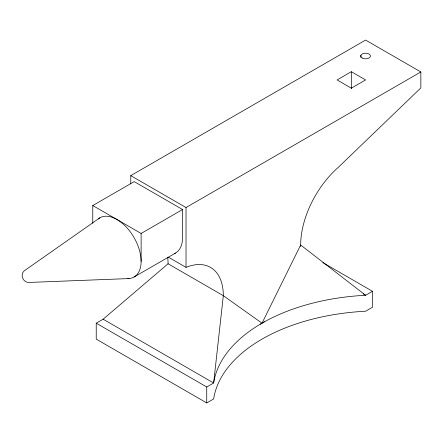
<?xml version="1.0" encoding="UTF-8"?>
<svg xmlns="http://www.w3.org/2000/svg" width="443" height="443" viewBox="0 0 443 443"><rect width="100%" height="100%" fill="white"/><g stroke="black" fill="none" stroke-linecap="round" stroke-linejoin="round"><path stroke-width="0.66" d="M360.879 57.346L360.879 55.281M322.925 262.66L372.502 291.284L372.502 307.237L365.597 311.224A167.271 96.574 0 0 0 213.648 398.949L206.737 402.936L96.231 339.133L96.231 323.185L103.136 319.198L168.063 263.768A61.699 35.623 -60 0 0 167.714 257.649M99.858 217.812L24.182 270.872C19.509 275.075 23.485 283.304 29.72 282.407L129.04 278.569M130.763 183.889L130.763 175.644L365.597 40.064L420.85 71.965L420.85 87.913L337.97 167.664A70.692 40.811 -60 0 0 300.686 246.413M92.775 223.25L92.775 205.546L134.218 181.624L182.566 209.533L182.566 237.448A34.189 19.736 60 0 1 174.337 253.678M351.338 71.711L337.084 79.939L351.338 88.168L365.597 79.939L351.338 71.711L351.338 88.711M92.775 205.546L141.123 233.461L182.566 209.533M130.763 175.644L186.021 207.54L420.85 71.965M134.046 277.025L175.483 253.097M260.202 324.221L264.388 321.801M96.231 323.185L206.737 386.988L213.648 383.001A167.271 96.574 0 0 1 365.597 295.271L372.502 291.284M363.243 293.914L365.597 295.271L300.67 245.029L261.996 323.185L223.316 295.669A61.699 35.623 -60 0 0 186.021 267.356L168.384 257.178M168.063 263.768L223.316 295.669L213.648 383.001L103.136 319.198M206.737 386.988L206.737 402.936M186.021 207.54L186.021 267.356M141.123 233.461L141.123 261.376M98.268 218.92A34.189 19.736 60 0 1 135.829 240.887A34.189 19.736 60 0 1 127.805 278.625M362.141 58.005A4.884 2.819 0 0 0 370.315 56.743A4.884 2.819 0 0 0 364.334 53.287A4.884 2.819 0 0 0 362.141 58.005"/></g></svg>
